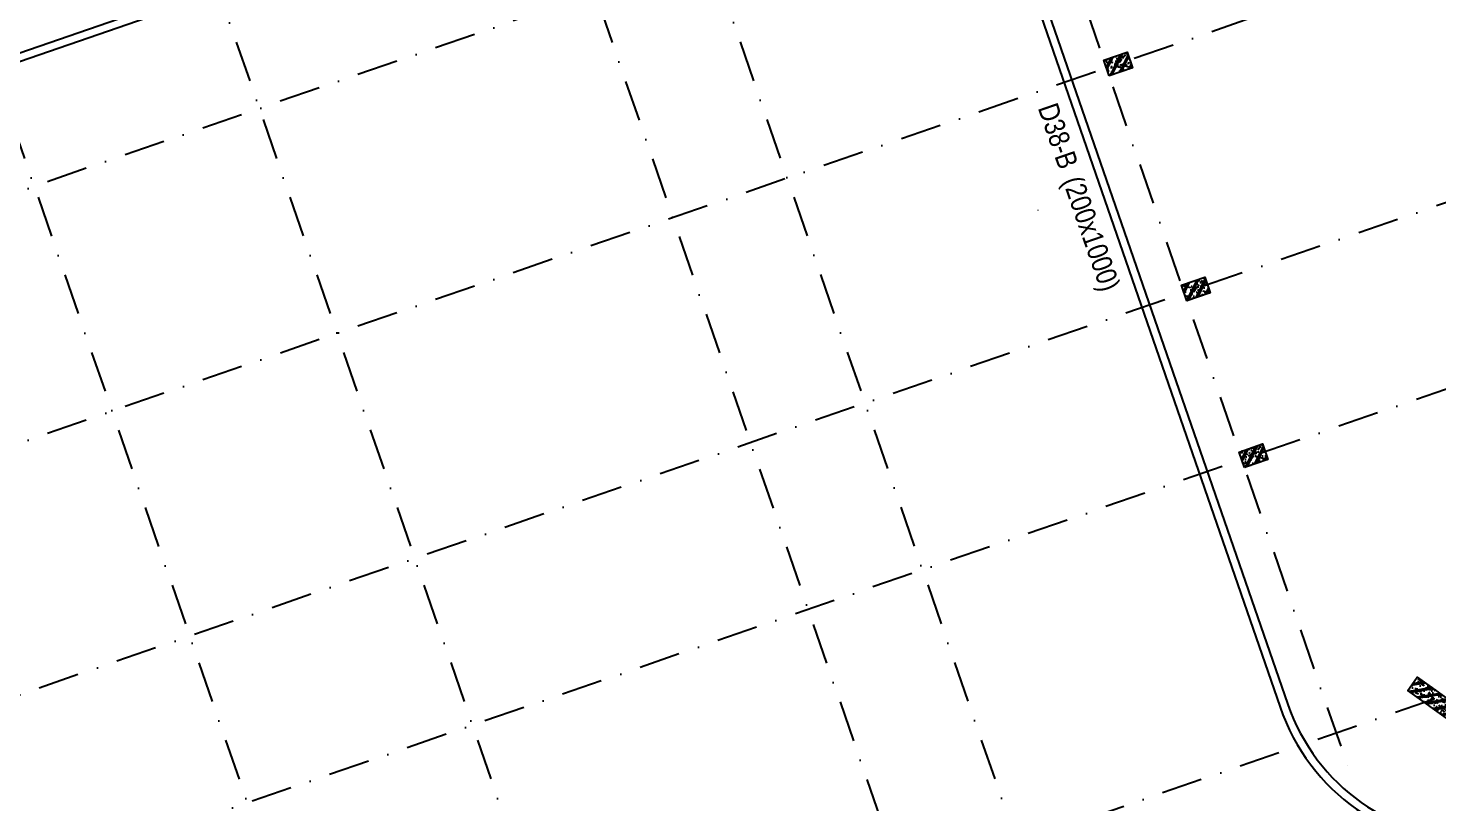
# Model space of a CAD drawing. Header units: millimetres. Extents: x -146681 to 1327256, y -72704 to 46237.
# Drawn here: x 833532 to 867866, y -32064 to -13184 of the extents above; entities that cross this region are included whole.
import ezdxf
from ezdxf.enums import TextEntityAlignment as Align

# ---------------------------------------------------------------- set-up
doc = ezdxf.new("R2010")
doc.units = ezdxf.units.MM
doc.header["$MEASUREMENT"] = 0
doc.linetypes.add('DASHDOT', pattern=[1, 0.5, -0.25, 0, -0.25])
doc.linetypes.add('DASHED', pattern=[4.5, 3, -1.5])
for name, color, linetype in [('ccu11-Khuat', 9, 'DASHED'), ('ccu12-Text', 31, 'Continuous'), ('KT-Luoi truc South Tower', 8, 'DASHDOT'), ('ST_MBDV Cot vach 220805$0$AUDIT_I_220805193045-5', 6, 'Continuous')]:
    doc.layers.add(name, color=color, linetype=linetype)
doc.layers.add('ccu12-Tencaukien', color=9, linetype='Continuous', lineweight=15)
doc.layers.add('KT-Kich thuoc', color=159, linetype='Continuous', lineweight=18)
doc.styles.add('Arial Narrow', font='ARIALN.TTF')

# ---------------------------------------------------------------- blocks, each defined once
blk = doc.blocks.new('Asix South Tower')
at = {"layer": 'KT-Luoi truc South Tower', "ltscale": 2000}
for p, q in [((-72397.8, 60940.8), (-54232.5, 8325.6)), ((-80172.4, 58256.6), (-62007.1, 5641.4)), ((-82960.9, 57293.9), (-64795.6, 4678.7)), ((-91137.3, 54471), (-72972, 1855.8)), ((-96619.8, 52578.2), (-78454.5, -37)), ((-37736.8, 39354.3), (-105450.5, 15976.2)), ((-37735.1, 33218.9), (-103274.2, 10591.7)), ((-47391.3, 23749.2), (-101381.4, 5109.2)), ((-45988, 19684.6), (-99978.1, 1044.6)), ((-52170.8, 10095.3), (-96381.5, -5168.4))]:
    blk.add_line(p, q, dxfattribs=at)
blk = doc.blocks.new('*U194')
at = {"layer": 'ccu12-Tencaukien', "color": 8, "ltscale": 10000}
blk.add_line((361, -155), (354, -155), dxfattribs=at)
at = {"layer": 'ccu12-Text', "color": 2, "style": 'Arial Narrow', "width": 0.8}
blk.add_attdef('SH', text='', height=300, dxfattribs=at).set_placement((276, 6), align=Align.BOTTOM_RIGHT)
at = {"layer": 'ccu12-Text', "color": 31, "style": 'Arial Narrow', "width": 0.8}
for tag, p in [('(', (508, -75)), ('KT', (633, -75)), (')', (963, -75))]:
    blk.add_attdef(tag, text='', height=250, dxfattribs=at).set_placement(p, align=Align.BOTTOM_LEFT)
blk = doc.blocks.new('*U328')
h = blk.add_hatch()
h.set_pattern_fill('VATLIEU04', color=250, scale=40, style=0, pattern_type=2)
h.set_pattern_definition([(50, (-550, 650), (286.904, -25.1), [30, -330]), (355, (-550, 650), (-55.5, 300.88), [24, -264]), (100.451, (-526.1, 647.9), (231.404, 275.776), [25.496, -280.457]), (46.184, (-550, 730), (426.9, -66.21), [45, -495]), (96.636, (-514.43, 724.5), (373.87, 389.65), [38.24, -420.69]), (351.184, (-550, 730), (373.86, 389.65), [36, -396]), (21, (-510, 710), (238.763, -161.048), [30, -330]), (326, (-510, 710), (97.326, 290.06), [24, -264]), (71.451, (-490.1, 696.58), (336.09, 129.01), [25.496, -280.457]), (37.5, (-550, 650), (4.864, 133.1575), [0, -260.8, 0, -268, 0, -265]), (7.5, (-550, 650), (105.228, 157.765), [0, -152.8, 0, -254.8, 0, -101]), (327.5, (-639.2, 650), (213.529, -9.022), [0, -100, 0, -312, 0, -414]), (317.5, (-679.2, 650), (233.274, 40.042), [0, -130, 0, -207.2, 0, -294]), (45, (-550, 650), (-120.208, 120.208), []), (45, (-550, 699), (-120.208, 120.208), [])])
h.paths.add_polyline_path([(-475, -475), (-75, -475), (-75, 125), (-475, 125)])
at = {"color": 6, "ltscale": 0.25}
blk.add_lwpolyline([(-475, -475), (-75, -475), (-75, 125), (-475, 125)], close=True, dxfattribs=at)
at = {"layer": 'Defpoints', "linetype": 'ByBlock', "ltscale": 30}
for p, q in [((-75, -475), (-475, 125)), ((-475, -475), (-75, 125))]:
    blk.add_line(p, q, dxfattribs=at)
blk = doc.blocks.new('*U214')
h = blk.add_hatch()
h.set_pattern_fill('VATLIEU04', color=250, scale=40, style=0, pattern_type=2)
h.set_pattern_definition([(50, (-550, 650), (286.904, -25.1), [30, -330]), (355, (-550, 650), (-55.5, 300.88), [24, -264]), (100.451, (-526.1, 647.9), (231.404, 275.776), [25.496, -280.457]), (46.184, (-550, 730), (426.9, -66.21), [45, -495]), (96.636, (-514.43, 724.5), (373.87, 389.65), [38.24, -420.69]), (351.184, (-550, 730), (373.86, 389.65), [36, -396]), (21, (-510, 710), (238.763, -161.048), [30, -330]), (326, (-510, 710), (97.326, 290.06), [24, -264]), (71.451, (-490.1, 696.58), (336.09, 129.01), [25.496, -280.457]), (37.5, (-550, 650), (4.864, 133.1575), [0, -260.8, 0, -268, 0, -265]), (7.5, (-550, 650), (105.228, 157.765), [0, -152.8, 0, -254.8, 0, -101]), (327.5, (-639.2, 650), (213.529, -9.022), [0, -100, 0, -312, 0, -414]), (317.5, (-679.2, 650), (233.274, 40.042), [0, -130, 0, -207.2, 0, -294]), (45, (-550, 650), (-120.208, 120.208), []), (45, (-550, 699), (-120.208, 120.208), [])])
h.paths.add_polyline_path([(-475, -475), (-75, -475), (-75, 125), (-475, 125)])
at = {"color": 6, "ltscale": 0.25}
blk.add_lwpolyline([(-475, -475), (-75, -475), (-75, 125), (-475, 125)], close=True, dxfattribs=at)
at = {"layer": 'Defpoints', "linetype": 'ByBlock', "ltscale": 30}
for p, q in [((-75, -475), (-475, 125)), ((-475, -475), (-75, 125))]:
    blk.add_line(p, q, dxfattribs=at)
blk = doc.blocks.new('*U325')
h = blk.add_hatch()
h.set_pattern_fill('VATLIEU04', color=250, scale=40, style=0, pattern_type=2)
h.set_pattern_definition([(50, (-550, 650), (286.904, -25.1), [30, -330]), (355, (-550, 650), (-55.5, 300.88), [24, -264]), (100.451, (-526.1, 647.9), (231.404, 275.776), [25.496, -280.457]), (46.184, (-550, 730), (426.9, -66.21), [45, -495]), (96.636, (-514.43, 724.5), (373.87, 389.65), [38.24, -420.69]), (351.184, (-550, 730), (373.86, 389.65), [36, -396]), (21, (-510, 710), (238.763, -161.048), [30, -330]), (326, (-510, 710), (97.326, 290.06), [24, -264]), (71.451, (-490.1, 696.58), (336.09, 129.01), [25.496, -280.457]), (37.5, (-550, 650), (4.864, 133.1575), [0, -260.8, 0, -268, 0, -265]), (7.5, (-550, 650), (105.228, 157.765), [0, -152.8, 0, -254.8, 0, -101]), (327.5, (-639.2, 650), (213.529, -9.022), [0, -100, 0, -312, 0, -414]), (317.5, (-679.2, 650), (233.274, 40.042), [0, -130, 0, -207.2, 0, -294]), (45, (-550, 650), (-120.208, 120.208), []), (45, (-550, 699), (-120.208, 120.208), [])])
h.paths.add_polyline_path([(-475, -475), (-75, -475), (-75, 125), (-475, 125)])
at = {"color": 6, "ltscale": 0.25}
blk.add_lwpolyline([(-475, -475), (-75, -475), (-75, 125), (-475, 125)], close=True, dxfattribs=at)
at = {"layer": 'Defpoints', "linetype": 'ByBlock', "ltscale": 30}
for p, q in [((-75, -475), (-475, 125)), ((-475, -475), (-75, 125))]:
    blk.add_line(p, q, dxfattribs=at)
blk = doc.blocks.new('*U217')
h = blk.add_hatch()
h.set_pattern_fill('VATLIEU04', color=250, scale=40, style=0, pattern_type=2)
h.set_pattern_definition([(50, (-550, 1350), (286.904, -25.1), [30, -330]), (355, (-550, 1350), (-55.5, 300.877), [24, -264]), (100.451, (-526.1, 1347.9), (231.404, 275.776), [25.496, -280.457]), (46.184, (-550, 1430), (426.896, -66.21), [45, -495]), (96.636, (-514.43, 1424.5), (373.865, 389.65), [38.244, -420.685]), (351.184, (-550, 1430), (373.86, 389.65), [36, -396]), (21, (-510, 1410), (238.763, -161.048), [30, -330]), (326, (-510, 1410), (97.326, 290.06), [24, -264]), (71.451, (-490.1, 1396.58), (336.09, 129.012), [25.496, -280.457]), (37.5, (-550, 1350), (4.864, 133.1575), [0, -260.8, 0, -268, 0, -265]), (7.5, (-550, 1350), (105.228, 157.765), [0, -152.8, 0, -254.8, 0, -101]), (327.5, (-639.2, 1350), (213.529, -9.022), [0, -100, 0, -312, 0, -414]), (317.5, (-679.2, 1350), (233.274, 40.042), [0, -130, 0, -207.2, 0, -294]), (45, (-550, 1350), (-120.208, 120.208), []), (45, (-550, 1399), (-120.208, 120.208), [])])
h.paths.add_polyline_path([(-475, -475), (-75, -475), (-75, 825), (-475, 825)])
at = {"color": 6, "ltscale": 0.25}
blk.add_lwpolyline([(-475, -475), (-75, -475), (-75, 825), (-475, 825)], close=True, dxfattribs=at)
at = {"layer": 'Defpoints', "linetype": 'ByBlock', "ltscale": 30}
for p, q in [((-75, -475), (-475, 825)), ((-475, -475), (-75, 825))]:
    blk.add_line(p, q, dxfattribs=at)
blk = doc.blocks.new('MBCV-T38')
at = {"layer": 'ST_MBDV Cot vach 220805$0$AUDIT_I_220805193045-5', "linetype": 'ByBlock'}
for name, p, xscale, rotation in [('*U328', (-15285, -3299, 0), -0.9999999999999998, 289.0471379532163), ('*U214', (-13392, -8781, 0), -0.9999999999999998, 289.0471379532163), ('*U325', (-11989, -12846, 0), -0.9999999999999998, 289.0471379532163), ('*U217', (-7679, -19423, 0), -1, 54.35941822448696)]:
    blk.add_blockref(name, p, dxfattribs=dict(at, xscale=xscale, rotation=rotation))
blk = doc.blocks.new('mbkc-t38')
at = {"elevation": 0}
for points in [[(-26286, 27544), (-26287, 27544), (-28875, 34908, 0.338337), (-32749, 36444), (-62185, 26289, 0.459457), (-64225, 21139), (-55456, 6813, 0.279689), (-50490, 5781), (-27772, 13619, 0.204279), (-27706, 13740), (-27482, 14770, -0.275412), (-26755, 15571), (-22342, 17089, -0.414195), (-21181, 16524), (-12852, -7567, 0.319754), (-8032, -11000), (37106, -11000, 0.36531), (42072, -6689, 0.102434), (42063, -5068), (39621, 6403, 0.132611), (38155, 9202, 0.066499), (37024, 10116, 0.137615), (34943, 10700), (9300, 10700)], [(-53502, 5908, 0.161195), (-50556, 5970), (-27901, 13786), (-27678, 14811, -0.274307), (-26816, 15761), (-22407, 17278, -0.414153), (-20992, 16589), (-12663, -7501, 0.319754), (-8032, -10800), (37104, -10800, 0.151467), (39864, -9900, 0.151467)]]:
    blk.add_lwpolyline(points, format="xyb", dxfattribs=at)
at = {"layer": 'ccu11-Khuat'}
blk.add_blockref('MBCV-T38', (-1437, 11722, 0), dxfattribs=at)

msp = doc.modelspace()

# ---------------------------------------------------------------- block references
msp.add_blockref('mbkc-t38', (876875.3, -22163.9, 0))
at = {"layer": 'ccu12-Tencaukien', "extrusion": (-7.82743e-07, -7.3493e-07, 1)}
ref = msp.add_blockref('*U194', (858425.1, -16977.8, -0.7), dxfattribs=dict(at, xscale=1.815893337873055, yscale=1.815893337873055, zscale=1.815893337873055, rotation=268.6094466265519))
ref.add_attrib('KT', '(200x1000)', dxfattribs={"color": 31, "extrusion": (-7.82743e-07, -7.3493e-07, 1), "height": 500, "rotation": 289.07251, "style": 'Arial Narrow'}).set_placement((858581.4, -16951.1, -0.7), align=Align.BOTTOM_LEFT)
ref.add_attrib('SH', 'D38-B', dxfattribs={"color": 2, "extrusion": (-7.82743e-07, -7.3493e-07, 1), "height": 500, "rotation": 289.07251, "style": 'Arial Narrow'}).set_placement((858506.5, -16707.3, -0.7), align=Align.BOTTOM_RIGHT)
at = {"layer": 'KT-Kich thuoc'}
msp.add_blockref('Asix South Tower', (919947.9, -39634.4), dxfattribs=at)

doc.saveas('drawing.dxf')
